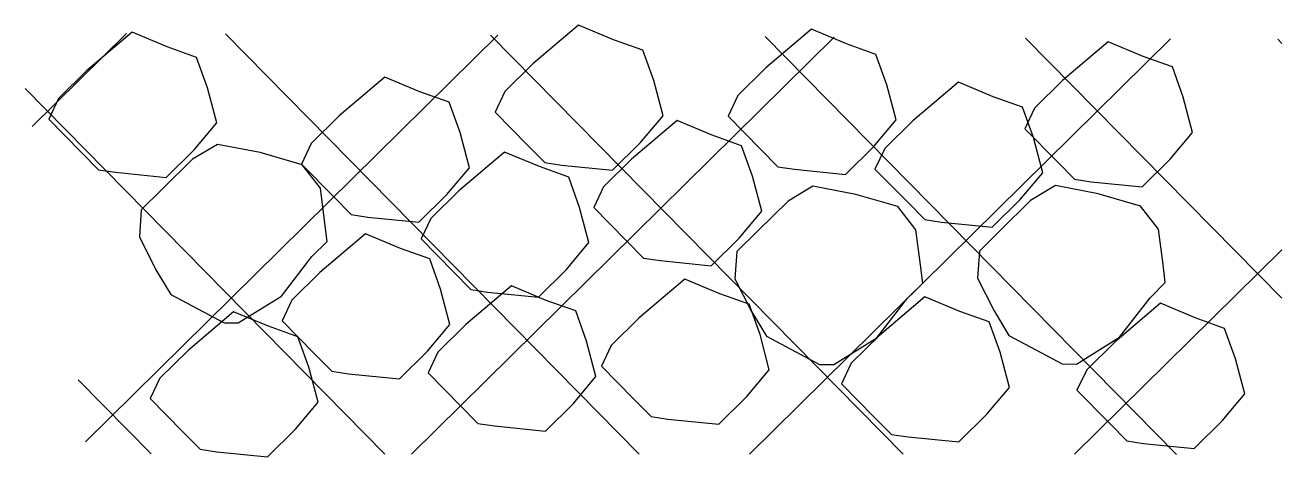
# Model space of a CAD drawing. Header units: metres. Extents: x -551 to 566, y -178 to 206.
import ezdxf

# ---------------------------------------------------------------- set-up
doc = ezdxf.new("R2010")
doc.units = ezdxf.units.M
doc.header["$MEASUREMENT"] = 0
doc.layers.add('DIM', color=2, linetype='CONTINUOUS')

msp = doc.modelspace()

# ---------------------------------------------------------------- linework, layer by layer
at = {"layer": 'DIM', "color": 1, "linetype": 'Continuous'}
for p, q in [((-461.502655, 198.568025), (-545.371543, 115.917097)), ((-131.283607, 196.863675), (-497.776158, -164.306602)), ((-5.541968, -175.132046), (-373.366808, 198.113132)), ((167.75596, 195.320251), (-208.080166, -175.057911)), ((229.007695, -175.217898), (-137.703091, 196.896808)), ((466.795527, 193.776827), (92.413959, -175.167901)), ((471.984291, -175.306834), (106.427586, 195.636784)), ((565.657029, -36.713788), (337.857824, 194.44231)), ((565.772825, 189.691514), (562.232261, 193.284253)), ((-231.664696, -175.049278), (-551.475386, 149.474203)), ((565.678985, 6.215859), (381.514941, -175.27372)), ((-439.529067, -174.973194), (-504.441465, -109.104235))]:
    msp.add_line(p, q, dxfattribs=at)
for points in [[(-29.308728, 76.932423), (-4.37964, 101.499486), (15.594661, 125.395663), (7.337165, 156.569591), (-2.365537, 183.511335), (-28.460555, 192.894833), (-59.479329, 205.849973), (-100.036755, 171.497459), (-124.965843, 146.930396), (-133.585364, 128.608173), (-104.806805, 99.405528), (-89.364651, 83.735815), (-74.531321, 81.505944)], [(177.852502, 73.295826), (202.78159, 97.862889), (222.755891, 121.759067), (214.498395, 152.932994), (204.795692, 179.874738), (178.700675, 189.258236), (147.681901, 202.213377), (107.124475, 167.860863), (82.195387, 143.2938), (73.575866, 124.971577), (102.354425, 95.768931), (117.796579, 80.099219), (132.629909, 77.869348)], [(-426.052255, 70.641652), (-401.123167, 95.208715), (-381.148866, 119.104892), (-389.406362, 150.27882), (-399.109064, 177.220564), (-425.204082, 186.604062), (-456.222856, 199.559202), (-496.780282, 165.206688), (-521.70937, 140.639625), (-530.328891, 122.317402), (-501.550331, 93.114757), (-486.108178, 77.445044), (-471.274848, 75.215173)], [(441.529043, 62.174608), (466.458131, 86.741671), (486.432432, 110.637848), (478.174936, 141.811776), (468.472234, 168.75352), (442.377216, 178.137018), (411.358442, 191.092159), (370.801016, 156.739645), (345.871928, 132.172582), (337.252407, 113.850359), (366.030967, 84.647713), (381.473121, 68.978001), (396.306451, 66.74813)], [(-201.477589, 30.814279), (-176.548502, 55.381342), (-156.574201, 79.27752), (-164.831696, 110.451447), (-174.534399, 137.393191), (-200.629417, 146.77669), (-231.648191, 159.73183), (-272.205617, 125.379316), (-297.134705, 100.812253), (-305.754225, 82.49003), (-276.975666, 53.287384), (-261.533512, 37.617672), (-246.700182, 35.387801)], [(308.327591, 26.378334), (333.256679, 50.945397), (353.23098, 74.841575), (344.973484, 106.015503), (335.270782, 132.957246), (309.175764, 142.340745), (278.15699, 155.295885), (237.599564, 120.943371), (212.670476, 96.376308), (204.050955, 78.054085), (232.829515, 48.851439), (248.271669, 33.181727), (263.104999, 30.951856)], [(58.461813, -7.857507), (83.390901, 16.709556), (103.365202, 40.605734), (95.107706, 71.779661), (85.405004, 98.721405), (59.309986, 108.104904), (28.291212, 121.060044), (-12.266214, 86.70753), (-37.195302, 62.140467), (-45.814823, 43.818244), (-17.036263, 14.615598), (-1.59411, -1.054114), (13.23922, -3.283985)], [(-296.454922, 0.395432), (-282.921989, 13.731838), (-284.924301, 30.010374), (-288.93927, 61.153271), (-305.052309, 81.77777), (-342.450389, 92.658193), (-380.581416, 100.008348), (-402.599404, 86.734004), (-429.665271, 60.061193), (-448.184022, 41.811374), (-449.774038, 17.78073), (-435.137236, -11.31848), (-421.862892, -33.336467), (-374.669018, -58.431052), (-361.941436, -58.524144), (-323.58285, -34.762433)], [(-95.188297, -35.725832), (-70.25921, -11.158769), (-50.284909, 12.737408), (-58.542404, 43.911336), (-68.245107, 70.85308), (-94.340125, 80.236578), (-125.358899, 93.191718), (-165.916325, 58.839205), (-190.845412, 34.272142), (-199.464933, 15.949919), (-170.686374, -13.252727), (-155.24422, -28.922439), (-140.41089, -31.152311)], [(232.910817, -36.711364), (246.44375, -23.374959), (244.441438, -7.096423), (240.426469, 24.046474), (224.31343, 44.670974), (186.91535, 55.551396), (148.784323, 62.901551), (126.766335, 49.627207), (99.700468, 22.954396), (81.181717, 4.704578), (79.591701, -19.326066), (94.228503, -48.425276), (107.502847, -70.443264), (154.696721, -95.537849), (167.424303, -95.630941), (205.782889, -71.86923)], [(448.588132, -36.167495), (462.121065, -22.83109), (460.118753, -6.552553), (456.103784, 24.590344), (439.990745, 45.214843), (402.592665, 56.095265), (364.461638, 63.44542), (342.44365, 50.171076), (315.377783, 23.498265), (296.859032, 5.248447), (295.269016, -18.782197), (309.905818, -47.881407), (323.180162, -69.899395), (370.374036, -94.99398), (383.101618, -95.087072), (421.460204, -71.325361)], [(-218.759452, -108.36308), (-193.830364, -83.796017), (-173.856063, -59.899839), (-182.113559, -28.725912), (-191.816261, -1.784168), (-217.911279, 7.599331), (-248.930053, 20.554471), (-289.487479, -13.798043), (-314.416567, -38.365106), (-323.036088, -56.687329), (-294.257529, -85.889975), (-278.815375, -101.559687), (-263.982045, -103.789558)], [(65.210594, -148.624882), (90.139682, -124.057819), (110.113983, -100.161642), (101.856487, -68.987714), (92.153785, -42.04597), (66.058767, -32.662472), (35.039993, -19.707332), (-5.517433, -54.059845), (-30.446521, -78.626908), (-39.066041, -96.949131), (-10.287482, -126.151777), (5.154672, -141.821489), (19.988002, -144.051361)], [(-88.986279, -154.568312), (-64.057191, -130.001249), (-44.08289, -106.105071), (-52.340386, -74.931144), (-62.043088, -47.9894), (-88.138106, -38.605901), (-119.15688, -25.650761), (-159.714306, -60.003275), (-184.643394, -84.570338), (-193.262914, -102.892561), (-164.484355, -132.095207), (-149.042201, -147.764919), (-134.208871, -149.99479)], [(278.647695, -164.328518), (303.576783, -139.761455), (323.551084, -115.865278), (315.293588, -84.69135), (305.590885, -57.749606), (279.495867, -48.366108), (248.477093, -35.410968), (207.919668, -69.763482), (182.99058, -94.330545), (174.371059, -112.652768), (203.149618, -141.855414), (218.591772, -157.525126), (233.425102, -159.754997)], [(487.914673, -170.101894), (512.843761, -145.534831), (532.818062, -121.638653), (524.560566, -90.464726), (514.857864, -63.522982), (488.762846, -54.139484), (457.744072, -41.184343), (417.186646, -75.536857), (392.257558, -100.10392), (383.638037, -118.426143), (412.416596, -147.628789), (427.85875, -163.298501), (442.69208, -165.528372)], [(-335.940957, -177.511434), (-311.011869, -152.944371), (-291.037568, -129.048194), (-299.295064, -97.874266), (-308.997766, -70.932522), (-335.092784, -61.549024), (-366.111558, -48.593884), (-406.668984, -82.946397), (-431.598072, -107.51346), (-440.217593, -125.835683), (-411.439033, -155.038329), (-395.99688, -170.708042), (-381.16355, -172.937913)]]:
    msp.add_lwpolyline(points, close=True, dxfattribs=at)

doc.saveas('drawing.dxf')
